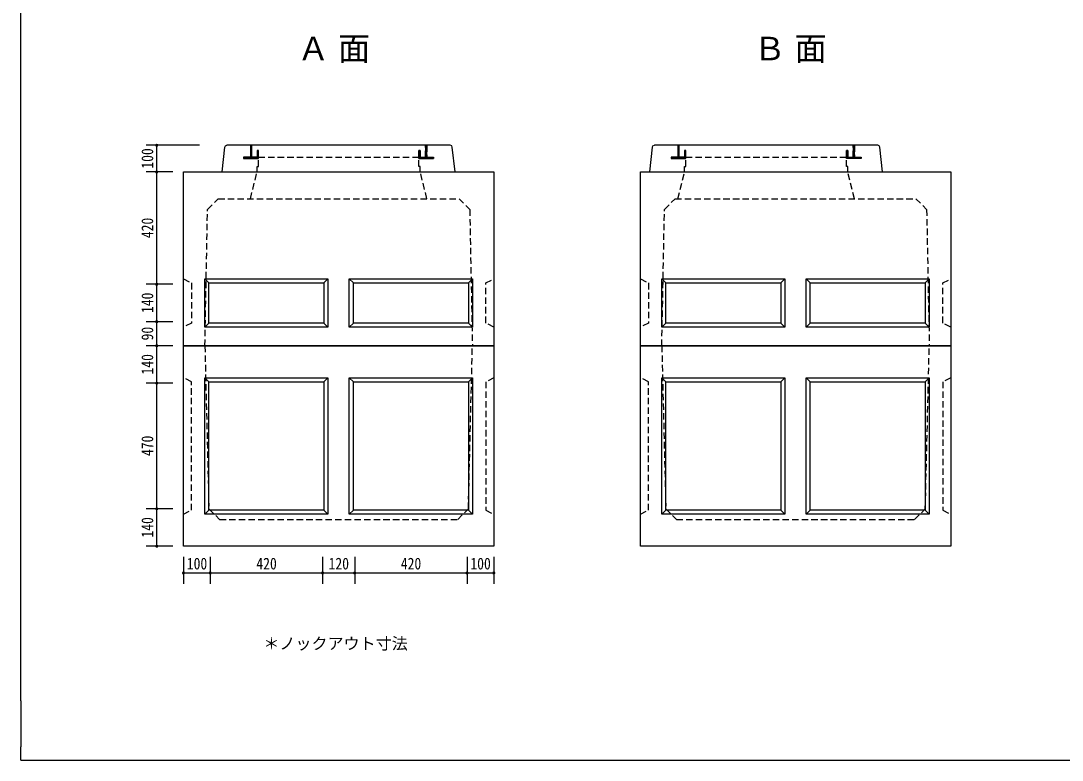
# Model space of a CAD drawing. Units: millimetres, scale not verified. Extents: x -3704 to 3796, y -2790 to 2696.
# Drawn here: x -3704 to 189, y -2790 to -24 of the extents above; entities that cross this region are included whole.
import ezdxf
from ezdxf.enums import TextEntityAlignment as Align

# ---------------------------------------------------------------- set-up
doc = ezdxf.new("R2010")
doc.units = ezdxf.units.MM
doc.header["$LTSCALE"] = 20
doc.linetypes.add('DASHED1', pattern=[1.8, 1.2, -0.6])
doc.layers.add('0-0_レイヤ_1', color=7, linetype='Continuous')
doc.layers.add('0-9_レイヤ10', color=7, linetype='Continuous')
doc.styles.add('HG丸ｺﾞｼｯｸM-PRO', font='')
doc.styles.add('ＭＳ ゴシック', font='')
doc.styles.get('HG丸ｺﾞｼｯｸM-PRO').set_extended_font_data('HG丸ｺﾞｼｯｸM-PRO')
doc.styles.get('ＭＳ ゴシック').set_extended_font_data('MS Gothic')

msp = doc.modelspace()

# ---------------------------------------------------------------- hatches: boundary and pattern name
at = {"layer": '0-9_レイヤ10'}
for points in [[(-3190.12, -490, 1), (-3202.12, -490, 1)], [(-3190.12, -590, 1), (-3202.12, -590, 1)], [(-3190.12, -1010, 1), (-3202.12, -1010, 1)], [(-3190.12, -1150, 1), (-3202.12, -1150, 1)], [(-3190.12, -1240, 1), (-3202.12, -1240, 1)], [(-3190.12, -1380, 1), (-3202.12, -1380, 1)], [(-3190.12, -1850, 1), (-3202.12, -1850, 1)], [(-3190.12, -1990, 1), (-3202.12, -1990, 1)], [(-3090.12, -2090, 1), (-3102.12, -2090, 1)], [(-2990.12, -2090, 1), (-3002.12, -2090, 1)], [(-2570.12, -2090, 1), (-2582.12, -2090, 1)], [(-2450.12, -2090, 1), (-2462.12, -2090, 1)], [(-2030.12, -2090, 1), (-2042.12, -2090, 1)], [(-1930.12, -2090, 1), (-1942.12, -2090, 1)]]:
    msp.add_hatch(color=256, dxfattribs=at).paths.add_polyline_path(points)

# ---------------------------------------------------------------- linework, layer by layer
at = {"layer": '0-0_レイヤ_1'}
for p, q in [((-3704.12, -2568.82), (-3704.12, 2646.47)), ((-2951.12, -590), (-2941.12, -497.5)), ((-2098.62, -490), (-2933.62, -490)), ((-2846.12, -490), (-2846.12, -535)), ((-2841.12, -490), (-2846.12, -490)), ((-2846.12, -492), (-2841.12, -492)), ((-2846.12, -494), (-2841.12, -494)), ((-2846.12, -496), (-2841.12, -496)), ((-2846.12, -498), (-2841.12, -498)), ((-2846.12, -500), (-2841.12, -500)), ((-2846.12, -502), (-2841.12, -502)), ((-2846.12, -504), (-2841.12, -504)), ((-2846.12, -506), (-2841.12, -506)), ((-2841.12, -535), (-2841.12, -490)), ((-2191.12, -490), (-2191.12, -535)), ((-2186.12, -490), (-2191.12, -490)), ((-2191.12, -492), (-2186.12, -492)), ((-2191.12, -494), (-2186.12, -494)), ((-2191.12, -496), (-2186.12, -496)), ((-2191.12, -498), (-2186.12, -498)), ((-2191.12, -500), (-2186.12, -500)), ((-2191.12, -502), (-2186.12, -502)), ((-2191.12, -504), (-2186.12, -504)), ((-2191.12, -506), (-2186.12, -506)), ((-2186.12, -535), (-2186.12, -490)), ((-2081.12, -590), (-2091.12, -497.5)), ((-1353.12, -590), (-1343.12, -497.5)), ((-500.62, -490), (-1335.62, -490)), ((-1248.12, -490), (-1248.12, -535)), ((-1243.12, -490), (-1248.12, -490)), ((-1248.12, -492), (-1243.12, -492)), ((-1248.12, -494), (-1243.12, -494)), ((-1248.12, -496), (-1243.12, -496)), ((-1248.12, -498), (-1243.12, -498)), ((-1248.12, -500), (-1243.12, -500)), ((-1248.12, -502), (-1243.12, -502)), ((-1248.12, -504), (-1243.12, -504)), ((-1248.12, -506), (-1243.12, -506)), ((-1243.12, -535), (-1243.12, -490)), ((-593.12, -490), (-593.12, -535)), ((-588.12, -490), (-593.12, -490)), ((-593.12, -492), (-588.12, -492)), ((-593.12, -494), (-588.12, -494)), ((-593.12, -496), (-588.12, -496)), ((-593.12, -498), (-588.12, -498)), ((-593.12, -500), (-588.12, -500)), ((-593.12, -502), (-588.12, -502)), ((-593.12, -504), (-588.12, -504)), ((-593.12, -506), (-588.12, -506)), ((-588.12, -535), (-588.12, -490)), ((-483.12, -590), (-493.12, -497.5)), ((-2871.12, -535), (-2871.12, -540)), ((-2821.12, -535), (-2871.12, -535)), ((-2871.12, -536), (-2821.12, -536)), ((-2871.12, -538), (-2821.12, -538)), ((-2871.12, -540), (-2821.12, -540)), ((-2871.12, -540), (-2821.12, -540)), ((-2846.12, -508), (-2841.12, -508)), ((-2846.12, -510), (-2841.12, -510)), ((-2846.12, -512), (-2841.12, -512)), ((-2846.12, -514), (-2841.12, -514)), ((-2846.12, -516), (-2841.12, -516)), ((-2846.12, -518), (-2841.12, -518)), ((-2846.12, -520), (-2841.12, -520)), ((-2846.12, -522), (-2841.12, -522)), ((-2846.12, -524), (-2841.12, -524)), ((-2846.12, -526), (-2841.12, -526)), ((-2846.12, -528), (-2841.12, -528)), ((-2846.12, -530), (-2841.12, -530)), ((-2846.12, -532), (-2841.12, -532)), ((-2846.12, -534), (-2841.12, -534)), ((-2821.12, -510), (-2816.12, -510)), ((-2821.12, -510), (-2821.12, -540)), ((-2816.12, -510), (-2821.12, -510)), ((-2821.12, -512), (-2816.12, -512)), ((-2821.12, -514), (-2816.12, -514)), ((-2821.12, -516), (-2816.12, -516)), ((-2821.12, -518), (-2816.12, -518)), ((-2821.12, -520), (-2816.12, -520)), ((-2821.12, -522), (-2816.12, -522)), ((-2821.12, -524), (-2816.12, -524)), ((-2821.12, -526), (-2816.12, -526)), ((-2821.12, -528), (-2816.12, -528)), ((-2821.12, -530), (-2816.12, -530)), ((-2821.12, -532), (-2816.12, -532)), ((-2821.12, -534), (-2816.12, -534)), ((-2821.12, -536), (-2816.12, -536)), ((-2821.12, -538), (-2816.12, -538)), ((-2821.12, -540), (-2816.12, -540)), ((-2821.12, -540), (-2816.12, -540)), ((-2816.12, -540), (-2816.12, -510)), ((-2216.12, -510), (-2216.12, -535)), ((-2211.12, -510), (-2216.12, -510)), ((-2216.12, -512), (-2211.12, -512)), ((-2216.12, -514), (-2211.12, -514)), ((-2216.12, -516), (-2211.12, -516)), ((-2216.12, -518), (-2211.12, -518)), ((-2216.12, -520), (-2211.12, -520)), ((-2216.12, -522), (-2211.12, -522)), ((-2216.12, -524), (-2211.12, -524)), ((-2216.12, -526), (-2211.12, -526)), ((-2216.12, -528), (-2211.12, -528)), ((-2216.12, -530), (-2211.12, -530)), ((-2216.12, -532), (-2211.12, -532)), ((-2216.12, -534), (-2211.12, -534)), ((-2216.12, -540), (-2216.12, -535)), ((-2216.12, -535), (-2161.12, -535)), ((-2216.12, -535), (-2211.12, -535)), ((-2216.12, -536), (-2161.12, -536)), ((-2216.12, -538), (-2161.12, -538)), ((-2216.12, -540), (-2161.12, -540)), ((-2161.12, -540), (-2216.12, -540)), ((-2211.12, -535), (-2211.12, -510)), ((-2191.12, -508), (-2186.12, -508)), ((-2191.12, -510), (-2186.12, -510)), ((-2191.12, -512), (-2186.12, -512)), ((-2191.12, -514), (-2186.12, -514)), ((-2191.12, -516), (-2186.12, -516)), ((-2191.12, -518), (-2186.12, -518)), ((-2191.12, -520), (-2186.12, -520)), ((-2191.12, -522), (-2186.12, -522)), ((-2191.12, -524), (-2186.12, -524)), ((-2191.12, -526), (-2186.12, -526)), ((-2191.12, -528), (-2186.12, -528)), ((-2191.12, -530), (-2186.12, -530)), ((-2191.12, -532), (-2186.12, -532)), ((-2191.12, -534), (-2186.12, -534)), ((-2191.12, -535), (-2186.12, -535)), ((-2161.12, -535), (-2161.12, -540)), ((-1273.12, -535), (-1273.12, -540)), ((-1223.12, -535), (-1273.12, -535)), ((-1273.12, -536), (-1223.12, -536)), ((-1273.12, -538), (-1223.12, -538)), ((-1273.12, -540), (-1223.12, -540)), ((-1273.12, -540), (-1223.12, -540)), ((-1248.12, -508), (-1243.12, -508)), ((-1248.12, -510), (-1243.12, -510)), ((-1248.12, -512), (-1243.12, -512)), ((-1248.12, -514), (-1243.12, -514)), ((-1248.12, -516), (-1243.12, -516)), ((-1248.12, -518), (-1243.12, -518)), ((-1248.12, -520), (-1243.12, -520)), ((-1248.12, -522), (-1243.12, -522)), ((-1248.12, -524), (-1243.12, -524)), ((-1248.12, -526), (-1243.12, -526)), ((-1248.12, -528), (-1243.12, -528)), ((-1248.12, -530), (-1243.12, -530)), ((-1248.12, -532), (-1243.12, -532)), ((-1248.12, -534), (-1243.12, -534)), ((-1223.12, -510), (-1218.12, -510)), ((-1223.12, -510), (-1223.12, -540)), ((-1218.12, -510), (-1223.12, -510)), ((-1223.12, -512), (-1218.12, -512)), ((-1223.12, -514), (-1218.12, -514)), ((-1223.12, -516), (-1218.12, -516)), ((-1223.12, -518), (-1218.12, -518)), ((-1223.12, -520), (-1218.12, -520)), ((-1223.12, -522), (-1218.12, -522)), ((-1223.12, -524), (-1218.12, -524)), ((-1223.12, -526), (-1218.12, -526)), ((-1223.12, -528), (-1218.12, -528)), ((-1223.12, -530), (-1218.12, -530)), ((-1223.12, -532), (-1218.12, -532)), ((-1223.12, -534), (-1218.12, -534)), ((-1223.12, -536), (-1218.12, -536)), ((-1223.12, -538), (-1218.12, -538)), ((-1223.12, -540), (-1218.12, -540)), ((-1223.12, -540), (-1218.12, -540)), ((-1218.12, -540), (-1218.12, -510)), ((-618.12, -510), (-613.12, -510)), ((-618.12, -510), (-618.12, -535)), ((-613.12, -510), (-618.12, -510)), ((-618.12, -512), (-613.12, -512)), ((-618.12, -514), (-613.12, -514)), ((-618.12, -516), (-613.12, -516)), ((-618.12, -518), (-613.12, -518)), ((-618.12, -520), (-613.12, -520)), ((-618.12, -522), (-613.12, -522)), ((-618.12, -524), (-613.12, -524)), ((-618.12, -526), (-613.12, -526)), ((-618.12, -528), (-613.12, -528)), ((-618.12, -530), (-613.12, -530)), ((-618.12, -532), (-613.12, -532)), ((-618.12, -534), (-613.12, -534)), ((-618.12, -540), (-618.12, -535)), ((-618.12, -535), (-563.12, -535)), ((-618.12, -535), (-613.12, -535)), ((-618.12, -536), (-563.12, -536)), ((-618.12, -538), (-563.12, -538)), ((-563.12, -540), (-618.12, -540)), ((-613.12, -535), (-613.12, -510)), ((-593.12, -508), (-588.12, -508)), ((-593.12, -510), (-588.12, -510)), ((-593.12, -512), (-588.12, -512)), ((-593.12, -514), (-588.12, -514)), ((-593.12, -516), (-588.12, -516)), ((-593.12, -518), (-588.12, -518)), ((-593.12, -520), (-588.12, -520)), ((-593.12, -522), (-588.12, -522)), ((-593.12, -524), (-588.12, -524)), ((-593.12, -526), (-588.12, -526)), ((-593.12, -528), (-588.12, -528)), ((-593.12, -530), (-588.12, -530)), ((-593.12, -532), (-588.12, -532)), ((-593.12, -534), (-588.12, -534)), ((-593.12, -535), (-588.12, -535)), ((-563.12, -535), (-563.12, -540)), ((-3061.12, -590), (-2191.12, -590)), ((-1353.12, -590), (-483.12, -590)), ((-3016.12, -990), (-3001.12, -1005)), ((-2556.12, -990), (-2571.12, -1005)), ((-2031.12, -1005), (-2016.12, -990)), ((-1308.12, -990), (-1293.12, -1005)), ((-848.12, -990), (-863.12, -1005)), ((-323.12, -1005), (-308.12, -990)), ((-2556.12, -1170), (-2571.12, -1155)), ((-2476.12, -1170), (-2461.12, -1155)), ((-2016.12, -1170), (-2031.12, -1155)), ((-848.12, -1170), (-863.12, -1155)), ((-768.12, -1170), (-753.12, -1155)), ((-308.12, -1170), (-323.12, -1155)), ((-3016.12, -1360), (-3001.12, -1375)), ((-2571.12, -1375), (-2556.12, -1360)), ((-2031.12, -1375), (-2016.12, -1360)), ((-1308.12, -1360), (-1293.12, -1375)), ((-863.12, -1375), (-848.12, -1360)), ((-323.12, -1375), (-308.12, -1360)), ((-2476.12, -1870), (-2461.12, -1855)), ((-2016.12, -1870), (-2031.12, -1855)), ((-768.12, -1870), (-753.12, -1855)), ((-308.12, -1870), (-323.12, -1855)), ((-3704.12, -2568.82), (-3704.12, -2740.32)), ((-3704.12, -2790.32), (-3704.12, -2740.32)), ((-3704.12, -2790.32), (-3532.94, -2790.32))]:
    msp.add_line(p, q, dxfattribs=at)
at = {"layer": '0-0_レイヤ_1', "linetype": 'DASHED1'}
for p, q in [((-2846.12, -490), (-2846.12, -535)), ((-2841.12, -490), (-2846.12, -490)), ((-2841.12, -535), (-2841.12, -490)), ((-2191.12, -490), (-2186.12, -490)), ((-2191.12, -535), (-2191.12, -490)), ((-2186.12, -490), (-2186.12, -535)), ((-1248.12, -490), (-1248.12, -535)), ((-1243.12, -490), (-1248.12, -490)), ((-1243.12, -535), (-1243.12, -490)), ((-593.12, -490), (-588.12, -490)), ((-593.12, -535), (-593.12, -490)), ((-588.12, -490), (-588.12, -535)), ((-2871.12, -535), (-2871.12, -540)), ((-2846.12, -535), (-2871.12, -535)), ((-2871.12, -540), (-2816.12, -540)), ((-2821.12, -535), (-2841.12, -535)), ((-2821.12, -510), (-2821.12, -535)), ((-2816.12, -510), (-2821.12, -510)), ((-2816.12, -570), (-2816.12, -510)), ((-2816.12, -535), (-2216.12, -535)), ((-2216.12, -510), (-2211.12, -510)), ((-2216.12, -570), (-2216.12, -510)), ((-2161.12, -540), (-2216.12, -540)), ((-2211.12, -510), (-2211.12, -535)), ((-2211.12, -535), (-2191.12, -535)), ((-2186.12, -535), (-2161.12, -535)), ((-2161.12, -535), (-2161.12, -540)), ((-1273.12, -535), (-1273.12, -540)), ((-1248.12, -535), (-1273.12, -535)), ((-1273.12, -540), (-1218.12, -540)), ((-1223.12, -535), (-1243.12, -535)), ((-1223.12, -510), (-1223.12, -535)), ((-1218.12, -510), (-1223.12, -510)), ((-1218.12, -570), (-1218.12, -510)), ((-1218.12, -535), (-618.12, -535)), ((-618.12, -510), (-613.12, -510)), ((-618.12, -570), (-618.12, -510)), ((-563.12, -540), (-618.12, -540)), ((-613.12, -510), (-613.12, -535)), ((-613.12, -535), (-593.12, -535)), ((-588.12, -535), (-563.12, -535)), ((-563.12, -535), (-563.12, -540)), ((-2821.12, -570), (-2816.12, -570)), ((-2821.12, -590), (-2821.12, -570)), ((-2211.12, -570), (-2216.12, -570)), ((-2211.12, -590), (-2211.12, -570)), ((-1223.12, -570), (-1218.12, -570)), ((-1223.12, -590), (-1223.12, -570)), ((-613.12, -570), (-618.12, -570)), ((-613.12, -590), (-613.12, -570)), ((-2846.12, -690), (-2821.12, -590)), ((-2186.12, -690), (-2211.12, -590)), ((-1248.12, -690), (-1223.12, -590)), ((-588.12, -690), (-613.12, -590))]:
    msp.add_line(p, q, dxfattribs=at)
at = {"layer": '0-0_レイヤ_1'}
for points in [[(-2941.12, -497.5), (-2939.11, -492.18), (-2933.62, -490)], [(-2091.12, -497.5), (-2093.57, -491.85), (-2098.62, -490)], [(-1343.12, -497.5), (-1341.11, -492.18), (-1335.62, -490)], [(-493.12, -497.5), (-495.57, -491.85), (-500.62, -490)], [(-3001.12, -1155), (-3016.12, -1170), (-3016.12, -990), (-2556.12, -990), (-2556.12, -1170), (-3016.12, -1170)], [(-2476.12, -990), (-2461.12, -1005), (-2031.12, -1005), (-2031.12, -1155), (-2461.12, -1155), (-2461.12, -1005)], [(-1293.12, -1155), (-1308.12, -1170), (-1308.12, -990), (-848.12, -990), (-848.12, -1170), (-1308.12, -1170)], [(-768.12, -990), (-753.12, -1005), (-323.12, -1005), (-323.12, -1155), (-753.12, -1155), (-753.12, -1005)], [(-3001.12, -1855), (-3016.12, -1870), (-3016.12, -1360), (-2556.12, -1360), (-2556.12, -1870), (-3016.12, -1870)], [(-2476.12, -1360), (-2461.12, -1375), (-2031.12, -1375), (-2031.12, -1855), (-2461.12, -1855), (-2461.12, -1375)], [(-1293.12, -1855), (-1308.12, -1870), (-1308.12, -1360), (-848.12, -1360), (-848.12, -1870), (-1308.12, -1870)], [(-768.12, -1360), (-753.12, -1375), (-323.12, -1375), (-323.12, -1855), (-753.12, -1855), (-753.12, -1375)], [(-2556.12, -1870), (-2571.12, -1855), (-3001.12, -1855), (-3001.12, -1375), (-2571.12, -1375), (-2571.12, -1855)], [(-848.12, -1870), (-863.12, -1855), (-1293.12, -1855), (-1293.12, -1375), (-863.12, -1375), (-863.12, -1855)], [(-3532.94, -2790.32), (3545.88, -2790.32), (3795.88, -2790.32), (3795.88, -2740.32)]]:
    msp.add_lwpolyline(points, dxfattribs=at)
for points in [[(-3096.12, -1240), (-3096.12, -590), (-1936.12, -590), (-1936.12, -1240)], [(-1388.12, -1240), (-1388.12, -590), (-228.12, -590), (-228.12, -1240)], [(-3001.12, -1155), (-3001.12, -1005), (-2571.12, -1005), (-2571.12, -1155)], [(-2476.12, -990), (-2016.12, -990), (-2016.12, -1170), (-2476.12, -1170)], [(-1293.12, -1155), (-1293.12, -1005), (-863.12, -1005), (-863.12, -1155)], [(-768.12, -990), (-308.12, -990), (-308.12, -1170), (-768.12, -1170)], [(-1936.12, -1990), (-3096.12, -1990), (-3096.12, -1240), (-1936.12, -1240)], [(-228.12, -1990), (-1388.12, -1990), (-1388.12, -1240), (-228.12, -1240)], [(-2476.12, -1360), (-2016.12, -1360), (-2016.12, -1870), (-2476.12, -1870)], [(-768.12, -1360), (-308.12, -1360), (-308.12, -1870), (-768.12, -1870)]]:
    msp.add_lwpolyline(points, close=True, dxfattribs=at)
at = {"layer": '0-0_レイヤ_1', "linetype": 'DASHED1'}
for points in [[(-3016.12, -1240), (-3006.12, -730), (-2966.12, -690), (-2066.12, -690), (-2026.12, -730), (-2016.12, -1240)], [(-1308.12, -1240), (-1298.12, -730), (-1258.12, -690), (-358.12, -690), (-318.12, -730), (-308.12, -1240)], [(-3096.12, -990), (-3066.12, -1005), (-3066.12, -1155), (-3096.12, -1170)], [(-1936.12, -1170), (-1966.12, -1155), (-1966.12, -1005), (-1936.12, -990)], [(-1388.12, -990), (-1358.12, -1005), (-1358.12, -1155), (-1388.12, -1170)], [(-228.12, -1170), (-258.12, -1155), (-258.12, -1005), (-228.12, -990)], [(-3016.12, -1240), (-3001.12, -1850), (-2961.12, -1890), (-2071.12, -1890), (-2031.12, -1850), (-2016.12, -1240)], [(-1308.12, -1240), (-1293.12, -1850), (-1253.12, -1890), (-363.12, -1890), (-323.12, -1850), (-308.12, -1240)], [(-3096.12, -1870), (-3066.12, -1855), (-3066.12, -1375), (-3096.12, -1360)], [(-1936.12, -1360), (-1966.12, -1375), (-1966.12, -1855), (-1936.12, -1870)], [(-1388.12, -1870), (-1358.12, -1855), (-1358.12, -1375), (-1388.12, -1360)], [(-228.12, -1360), (-258.12, -1375), (-258.12, -1855), (-228.12, -1870)]]:
    msp.add_lwpolyline(points, dxfattribs=at)
at = {"layer": '0-9_レイヤ10'}
for p, q in [((-3036.12, -490), (-3236.12, -490)), ((-3196.12, -590), (-3196.12, -490)), ((-3136.12, -590), (-3236.12, -590)), ((-3196.12, -1010), (-3196.12, -590)), ((-3136.12, -1010), (-3236.12, -1010)), ((-3196.12, -1150), (-3196.12, -1010)), ((-3136.12, -1150), (-3236.12, -1150)), ((-3196.12, -1240), (-3196.12, -1150)), ((-3136.12, -1240), (-3236.12, -1240)), ((-3196.12, -1380), (-3196.12, -1240)), ((-3136.12, -1380), (-3236.12, -1380)), ((-3196.12, -1850), (-3196.12, -1380)), ((-3136.12, -1850), (-3236.12, -1850)), ((-3196.12, -1990), (-3196.12, -1850)), ((-3136.12, -1990), (-3236.12, -1990)), ((-3096.12, -2030), (-3096.12, -2130)), ((-2996.12, -2030), (-2996.12, -2130)), ((-2576.12, -2030), (-2576.12, -2130)), ((-2456.12, -2030), (-2456.12, -2130)), ((-2036.12, -2030), (-2036.12, -2130)), ((-1936.12, -2030), (-1936.12, -2130)), ((-3096.12, -2090), (-2996.12, -2090)), ((-2996.12, -2090), (-2576.12, -2090)), ((-2576.12, -2090), (-2456.12, -2090)), ((-2456.12, -2090), (-2036.12, -2090)), ((-2036.12, -2090), (-1936.12, -2090))]:
    msp.add_line(p, q, dxfattribs=at)

# ---------------------------------------------------------------- texts
at = {"layer": '0-0_レイヤ_1', "style": 'HG丸ｺﾞｼｯｸM-PRO'}
for s, p in [('Ａ 面', (-2670.67, -198.61)), ('Ｂ 面', (-964.65, -198.61))]:
    msp.add_text(s, height=87.98, dxfattribs=at).set_placement(p, align=Align.BOTTOM_LEFT)
at = {"layer": '0-9_レイヤ10', "style": 'ＭＳ ゴシック', "width": 0.85}
for s, p in [('100', (-3196.12, -577.5)), ('420', (-3196.12, -837.5)), ('140', (-3196.12, -1117.5)), ('90', (-3196.12, -1220)), ('140', (-3196.12, -1347.5)), ('470', (-3196.12, -1652.5)), ('140', (-3196.12, -1957.5))]:
    msp.add_text(s, height=43.99, rotation=90, dxfattribs=at).set_placement(p, align=Align.BOTTOM_LEFT)
for s, p in [('100', (-3083.62, -2090)), ('420', (-2823.62, -2090)), ('120', (-2553.62, -2090)), ('420', (-2283.62, -2090)), ('100', (-2023.62, -2090))]:
    msp.add_text(s, height=43.99, dxfattribs=at).set_placement(p, align=Align.BOTTOM_LEFT)
at = {"layer": '0-9_レイヤ10', "style": 'HG丸ｺﾞｼｯｸM-PRO'}
msp.add_text('＊ノックアウト寸法', height=43.99, dxfattribs=at).set_placement((-2797.61, -2389.1), align=Align.BOTTOM_LEFT)

doc.saveas('drawing.dxf')
